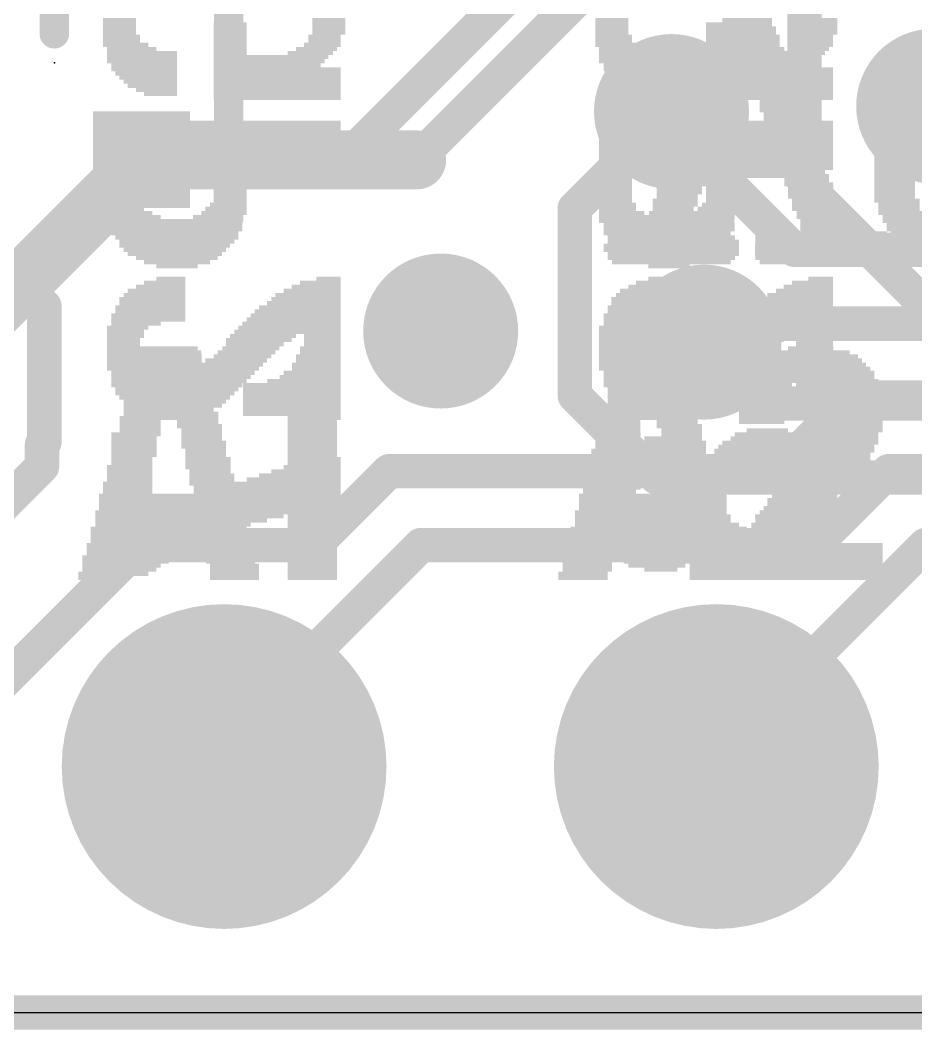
# Model space of a CAD drawing. Extents: x -0.1 to 35.6, y -0.1 to 17.9.
# Drawn here: x 12.92 to 17.54, y -0.09 to 5.12 of the extents above; entities that cross this region are included whole.
import ezdxf

# ---------------------------------------------------------------- set-up
doc = ezdxf.new("R2010")
doc.units = 0
for name, color, linetype in [('1', 12, 'CONTINUOUS'), ('16', 5, 'CONTINUOUS'), ('17', 110, 'CONTINUOUS'), ('18', 110, 'CONTINUOUS'), ('20', 53, 'CONTINUOUS'), ('200', 40, 'CONTINUOUS'), ('201', 6, 'CONTINUOUS'), ('21', 40, 'CONTINUOUS'), ('23', 40, 'CONTINUOUS')]:
    doc.layers.add(name, color=color, linetype=linetype)

# ---------------------------------------------------------------- blocks, each defined once
blk = doc.blocks.new('ROUNDP')
at = {"const_width": 0.5}
blk.add_lwpolyline([(0, -0.25, 1), (0, 0.25, 1), (0, -0.25)], format="xyb", dxfattribs=at)
blk = doc.blocks.new('RECT')
blk.add_solid([(-0.5, -0.5), (0.5, -0.5), (-0.5, 0.5), (0.5, 0.5)])
blk = doc.blocks.new('ROUNDV')
at = {"const_width": 0.5}
blk.add_lwpolyline([(0, -0.25, 1), (0, 0.25, 1), (0, -0.25)], format="xyb", dxfattribs=at)

msp = doc.modelspace()

# ---------------------------------------------------------------- linework, layer by layer
at = {"layer": '1', "const_width": 0.1778}
for points in [[(16.7983, 6.6075), (14.593, 4.4022)], [(16.2789, 4.6507), (16.2789, 4.5713)], [(16.9132, 3.937), (16.2789, 4.5713)], [(13.5437, 4.4022), (14.593, 4.4022)], [(12.6437, 4.0441), (13.0423, 3.6455)], [(18.9249, 3.937), (16.9132, 3.937)], [(13.0423, 3.6455), (13.0423, 2.9439)], [(16.5418, 3.556), (16.4465, 3.4607)], [(19.0827, 3.556), (16.5418, 3.556)], [(17.2085, 3.175), (16.8275, 2.794)], [(17.2085, 3.175), (19.2405, 3.175)], [(13.0423, 2.9439), (13.0302, 2.9318)], [(13.0302, 2.9318), (13.0302, 2.8194)], [(13.0302, 2.8194), (12.7508, 2.54)], [(14.8209, 2.794), (14.4399, 2.413)], [(16.8275, 2.794), (14.8209, 2.794)], [(17.399, 2.794), (17.018, 2.413)], [(17.399, 2.794), (19.3983, 2.794)], [(13.5382, 2.413), (12.3952, 1.27)], [(14.4399, 2.413), (13.5382, 2.413)], [(14.986, 2.413), (14.097, 1.524)], [(17.018, 2.413), (14.986, 2.413)], [(17.5895, 2.413), (16.637, 1.4605)], [(17.5895, 2.413), (19.5561, 2.413)], [(14.097, 1.524), (14.097, 1.397)], [(16.637, 1.4605), (16.637, 1.397)], [(13.97, 1.27), (14.097, 1.397)], [(16.51, 1.27), (16.637, 1.397)], [(0, 0), (35.56, 0)]]:
    msp.add_lwpolyline(points, dxfattribs=at)
at = {"layer": '1', "const_width": 0.0889}
for points in [[(16.3233, 4.6507, 1), (16.2344, 4.6507)], [(16.3103, 4.6027, 1), (16.2475, 4.5399)], [(16.2344, 4.5713, 1), (16.3233, 4.5713)], [(13.5437, 4.4467, 1), (13.5437, 4.3578)], [(14.593, 4.3578, 1), (14.593, 4.4467)], [(14.5616, 4.4336, 1), (14.6244, 4.3708)], [(16.9132, 3.9815, 1), (16.9132, 3.8926)], [(16.8818, 3.9056, 1), (16.9446, 3.9684)], [(13.0868, 3.6455, 1), (12.9979, 3.6455)], [(13.0109, 3.6141, 1), (13.0737, 3.6769)], [(16.5418, 3.6004, 1), (16.5418, 3.5116)], [(16.5732, 3.5246, 1), (16.5103, 3.5874)], [(16.4151, 3.4922, 1), (16.4779, 3.4293)], [(17.2085, 3.2195, 1), (17.2085, 3.1306)], [(17.2399, 3.1436, 1), (17.1771, 3.2064)], [(13.0737, 2.9124, 1), (13.0109, 2.9753)], [(13.0747, 2.9318, 1), (12.9858, 2.9318)], [(12.9988, 2.9632, 1), (13.0616, 2.9003)], [(12.9979, 2.9439, 1), (13.0868, 2.9439)], [(13.0616, 2.788, 1), (12.9988, 2.8508)], [(14.8209, 2.8384, 1), (14.8209, 2.7496)], [(14.8523, 2.7626, 1), (14.7895, 2.8254)], [(16.7961, 2.8254, 1), (16.8589, 2.7626)], [(16.8275, 2.7496, 1), (16.8275, 2.8384)], [(17.399, 2.8384, 1), (17.399, 2.7496)], [(17.4304, 2.7626, 1), (17.3676, 2.8254)], [(12.9858, 2.8194, 1), (13.0747, 2.8194)], [(13.5382, 2.4575, 1), (13.5382, 2.3686)], [(13.5696, 2.3816, 1), (13.5068, 2.4444)], [(14.4399, 2.3686, 1), (14.4399, 2.4575)], [(14.986, 2.4575, 1), (14.986, 2.3686)], [(15.0174, 2.3816, 1), (14.9546, 2.4444)], [(17.018, 2.3686, 1), (17.018, 2.4575)], [(17.5895, 2.4575, 1), (17.5895, 2.3686)], [(17.6209, 2.3816, 1), (17.5581, 2.4444)], [(14.4085, 2.4444, 1), (14.4713, 2.3816)], [(16.9866, 2.4444, 1), (17.0494, 2.3816)], [(14.1415, 1.524, 1), (14.0526, 1.524)], [(14.0656, 1.5554, 1), (14.1284, 1.4926)], [(16.6815, 1.4605, 1), (16.5925, 1.4605)], [(16.6056, 1.4919, 1), (16.6684, 1.4291)], [(14.1284, 1.3656, 1), (14.0656, 1.4284)], [(16.6684, 1.3656, 1), (16.6056, 1.4284)], [(14.0526, 1.397, 1), (14.1415, 1.397)], [(16.5925, 1.397, 1), (16.6815, 1.397)], [(13.9386, 1.3014, 1), (14.0014, 1.2386)], [(16.4786, 1.3014, 1), (16.5414, 1.2386)]]:
    msp.add_lwpolyline(points, format="xyb", dxfattribs=at)
at = {"layer": '16'}
for points, const_width in [([(16.9154, 6.3533), (14.9633, 4.4011)], 0.1778), ([(16.9653, 4.2755), (16.9653, 5.334)], 0.1778), ([(16.2789, 4.6507), (15.7797, 4.1516)], 0.1778), ([(13.5567, 4.4011), (12.3756, 3.22)], 0.3048), ([(14.9633, 4.4011), (13.5567, 4.4011)], 0.3048), ([(16.9653, 4.2755), (17.7165, 3.5243)], 0.1778), ([(15.7797, 4.1516), (15.7797, 3.1846)], 0.1778), ([(16.4465, 3.4607), (16.764, 3.1433)], 0.1778), ([(15.7797, 3.1846), (16.2021, 2.7623)], 0.1778), ([(21.3042, 3.1433), (16.764, 3.1433)], 0.1778), ([(16.2021, 2.7623), (20.5422, 2.7623)], 0.1778), ([(0, 0), (35.56, 0)], 0.1778)]:
    msp.add_lwpolyline(points, dxfattribs=dict(at, const_width=const_width))
for points, const_width in [([(16.3103, 4.6193, 1), (16.2475, 4.6821)], 0.0889), ([(13.5567, 4.4773, 1), (13.5567, 4.3249)], 0.1524), ([(13.6105, 4.3473, 1), (13.5028, 4.455)], 0.1524), ([(14.9633, 4.3249, 1), (14.9633, 4.4773)], 0.1524), ([(14.9319, 4.4326, 1), (14.9947, 4.3697)], 0.0889), ([(16.9967, 4.3069, 1), (16.9338, 4.2441)], 0.0889), ([(16.9208, 4.2755, 1), (17.0097, 4.2755)], 0.0889), ([(15.7483, 4.183, 1), (15.8112, 4.1201)], 0.0889), ([(15.8242, 4.1516, 1), (15.7353, 4.1516)], 0.0889), ([(16.4779, 3.4922, 1), (16.4151, 3.4293)], 0.0889), ([(15.8112, 3.216, 1), (15.7483, 3.1531)], 0.0889), ([(16.764, 3.1877, 1), (16.764, 3.0988)], 0.0889), ([(15.7353, 3.1846, 1), (15.8242, 3.1846)], 0.0889), ([(16.7326, 3.1118, 1), (16.7954, 3.1747)], 0.0889), ([(16.2021, 2.8067, 1), (16.2021, 2.7178)], 0.0889), ([(16.1706, 2.7308, 1), (16.2335, 2.7937)], 0.0889)]:
    msp.add_lwpolyline(points, format="xyb", dxfattribs=dict(at, const_width=const_width))
at = {"layer": '20'}
msp.add_line((1.27, 0), (34.29, 0), dxfattribs=at)
at = {"layer": '21', "const_width": 0.1524}
for points in [[(13.9937, 4.1022), (13.9937, 5.7022)], [(13.0937, 5.6022), (13.0937, 5.0522)]]:
    msp.add_lwpolyline(points, dxfattribs=at)
at = {"layer": '21', "const_width": 0.0762}
for points in [[(13.0556, 5.0522, 1), (13.1318, 5.0522)], [(13.9556, 4.1022, 1), (14.0318, 4.1022)]]:
    msp.add_lwpolyline(points, format="xyb", dxfattribs=at)
at = {"layer": '23'}
msp.add_point((13.0937, 4.9022), dxfattribs=at)

# ---------------------------------------------------------------- block references
at = {"layer": '1', "xscale": 0.5, "yscale": 0.5, "rotation": 90}
msp.add_blockref('RECT', (13.5437, 4.4022), dxfattribs=at)
at = {"layer": '17', "xscale": 1.6764, "yscale": 1.6764, "rotation": 270}
for p in [(13.97, 1.27), (13.97, 1.27), (16.51, 1.27), (16.51, 1.27)]:
    msp.add_blockref('ROUNDP', p, dxfattribs=at)
at = {"layer": '18', "xscale": 0.8001, "yscale": 0.8001}
for p in [(17.632, 4.6787), (17.632, 4.6787), (16.2789, 4.6507), (16.2789, 4.6507), (15.0876, 3.5179), (15.0876, 3.5179), (16.4465, 3.4607), (16.4465, 3.4607)]:
    msp.add_blockref('ROUNDV', p, dxfattribs=at)
at = {"layer": '200'}
for p, xscale, yscale in [((16.6586, 5.1012), 0.2769, 0.0211), ((16.6687, 5.1223), 0.2565, 0.0211), ((16.6687, 5.08), 0.2972, 0.0213), ((16.6687, 5.0588), 0.2972, 0.0211), ((16.6586, 4.9953), 0.3581, 0.0211), ((16.6687, 5.0377), 0.3378, 0.0211), ((16.6687, 5.0165), 0.3378, 0.0213), ((16.67, 4.9742), 0.381, 0.0211), ((16.67, 4.953), 0.381, 0.0213), ((16.6586, 4.9318), 0.4039, 0.0211), ((16.6687, 4.9107), 0.4242, 0.0211), ((16.5519, 4.8895), 0.1905, 0.0213), ((16.7754, 4.8895), 0.2108, 0.0213), ((16.5418, 4.8683), 0.2108, 0.0211), ((16.5418, 4.8472), 0.2108, 0.0211), ((16.7754, 4.8683), 0.2108, 0.0211), ((16.7856, 4.8472), 0.2311, 0.0211), ((16.5202, 4.826), 0.2134, 0.0213), ((16.5202, 4.8048), 0.2134, 0.0211), ((16.7958, 4.826), 0.2108, 0.0213), ((16.7958, 4.8048), 0.2108, 0.0211), ((17.7584, 4.8048), 0.4445, 0.0211), ((16.4998, 4.7625), 0.2134, 0.0213), ((16.4998, 4.7413), 0.2134, 0.0211), ((16.5202, 4.7837), 0.2134, 0.0211), ((16.8072, 4.7837), 0.2337, 0.0211), ((16.8173, 4.7625), 0.2134, 0.0213), ((16.8275, 4.7413), 0.2337, 0.0211), ((17.8232, 4.7413), 0.7417, 0.0211), ((17.8435, 4.7625), 0.7417, 0.0213), ((17.8549, 4.7837), 0.7188, 0.0211), ((16.4782, 4.699), 0.2108, 0.0213), ((16.4998, 4.7202), 0.2134, 0.0211), ((16.8275, 4.7202), 0.2337, 0.0211), ((16.8389, 4.699), 0.2108, 0.0213), ((17.8016, 4.699), 0.7849, 0.0213), ((17.813, 4.7202), 0.762, 0.0211), ((16.4579, 4.6355), 0.2108, 0.0213), ((16.4681, 4.6567), 0.2311, 0.0211), ((16.4782, 4.6778), 0.2108, 0.0211), ((16.8491, 4.6778), 0.2311, 0.0211), ((16.8491, 4.6567), 0.2311, 0.0211), ((16.8592, 4.6355), 0.2108, 0.0213), ((17.5158, 4.6567), 0.254, 0.0211), ((17.5057, 4.6355), 0.2337, 0.0213), ((17.5476, 4.6778), 0.2769, 0.0211), ((16.4465, 4.5932), 0.2337, 0.0211), ((16.4579, 4.6143), 0.2108, 0.0211), ((16.8707, 4.6143), 0.2337, 0.0211), ((16.8707, 4.5932), 0.2337, 0.0211), ((17.4739, 4.5932), 0.2108, 0.0211), ((17.4841, 4.6143), 0.2311, 0.0211), ((16.4249, 4.5297), 0.2311, 0.0211), ((16.4351, 4.572), 0.2108, 0.0213), ((16.4351, 4.5508), 0.2108, 0.0211), ((16.8808, 4.572), 0.2134, 0.0213), ((16.891, 4.5508), 0.2337, 0.0211), ((16.891, 4.5297), 0.2337, 0.0211), ((17.4625, 4.572), 0.2337, 0.0213), ((17.4523, 4.5508), 0.2134, 0.0211), ((17.4523, 4.5297), 0.2134, 0.0211), ((16.4148, 4.5085), 0.2108, 0.0213), ((16.4148, 4.4873), 0.2108, 0.0211), ((16.9126, 4.5085), 0.2311, 0.0213), ((16.9126, 4.4873), 0.2311, 0.0211), ((17.4307, 4.4873), 0.2108, 0.0211), ((17.4422, 4.5085), 0.2337, 0.0213), ((16.6586, 4.4238), 0.7849, 0.0211), ((16.6573, 4.4662), 0.7417, 0.0211), ((16.6687, 4.445), 0.7645, 0.0213), ((17.4307, 4.4662), 0.2108, 0.0211), ((17.4307, 4.445), 0.2108, 0.0213), ((17.4307, 4.4238), 0.2108, 0.0211), ((16.6586, 4.4027), 0.7849, 0.0211), ((16.6687, 4.3815), 0.8052, 0.0213), ((17.4307, 4.4027), 0.2108, 0.0211), ((17.4307, 4.3815), 0.2108, 0.0213), ((16.6687, 4.318), 0.8458, 0.0213), ((16.6586, 4.3603), 0.8255, 0.0211), ((16.6586, 4.3392), 0.8255, 0.0211), ((17.4307, 4.3603), 0.2108, 0.0211), ((17.4307, 4.3392), 0.2108, 0.0211), ((17.4307, 4.318), 0.2108, 0.0213), ((16.3411, 4.2968), 0.2311, 0.0211), ((16.3411, 4.2757), 0.2311, 0.0211), ((16.9761, 4.2968), 0.2311, 0.0211), ((16.9875, 4.2757), 0.254, 0.0211), ((17.4307, 4.2968), 0.2108, 0.0211), ((17.4307, 4.2757), 0.2108, 0.0211), ((16.3195, 4.2545), 0.2337, 0.0213), ((16.3195, 4.2333), 0.2337, 0.0211), ((16.3081, 4.2122), 0.2108, 0.0211), ((16.9977, 4.2545), 0.2337, 0.0213), ((16.9977, 4.2333), 0.2337, 0.0211), ((17.0078, 4.2122), 0.254, 0.0211), ((17.4307, 4.2545), 0.2108, 0.0213), ((17.4307, 4.2333), 0.2108, 0.0211), ((17.4307, 4.2122), 0.2108, 0.0211), ((16.2979, 4.191), 0.2311, 0.0213), ((16.2979, 4.1698), 0.2311, 0.0211), ((17.018, 4.191), 0.2337, 0.0213), ((17.018, 4.1698), 0.2337, 0.0211), ((17.4422, 4.191), 0.2337, 0.0213), ((17.4523, 4.1698), 0.2134, 0.0211), ((16.2776, 4.1275), 0.2311, 0.0213), ((16.2776, 4.1063), 0.2311, 0.0211), ((16.2877, 4.1487), 0.2108, 0.0211), ((17.0282, 4.1487), 0.254, 0.0211), ((17.0396, 4.1275), 0.2311, 0.0213), ((17.0396, 4.1063), 0.2311, 0.0211), ((17.4523, 4.1487), 0.2134, 0.0211), ((17.4625, 4.1275), 0.2337, 0.0213), ((17.4841, 4.1063), 0.2311, 0.0211), ((16.256, 4.0852), 0.2337, 0.0211), ((16.256, 4.064), 0.2337, 0.0213), ((17.0612, 4.0852), 0.2337, 0.0211), ((17.0612, 4.064), 0.2337, 0.0213), ((17.4841, 4.0852), 0.2311, 0.0211), ((17.5057, 4.064), 0.2337, 0.0213), ((16.2877, 4.0217), 0.5918, 0.0211), ((16.2458, 4.0428), 0.254, 0.0211), ((17.0713, 4.0217), 0.635, 0.0211), ((17.0713, 4.0428), 0.254, 0.0211), ((17.5158, 4.0428), 0.254, 0.0211), ((17.5476, 4.0217), 0.2769, 0.0211), ((16.2776, 3.9582), 0.6985, 0.0211), ((16.2776, 4.0005), 0.6579, 0.0213), ((16.2877, 3.9793), 0.6782, 0.0211), ((17.0599, 4.0005), 0.6985, 0.0213), ((17.0713, 3.9582), 0.7214, 0.0211), ((17.5578, 3.9793), 1.6942, 0.0211), ((17.9083, 4.0005), 0.9525, 0.0213), ((17.9286, 3.9582), 0.9525, 0.0211), ((16.2776, 3.937), 0.6985, 0.0213), ((16.2877, 3.9158), 0.6782, 0.0211), ((17.0713, 3.937), 0.7214, 0.0213), ((17.0713, 3.9158), 0.7214, 0.0211), ((17.9388, 3.937), 0.9322, 0.0213), ((17.9502, 3.9158), 0.9093, 0.0211), ((16.2776, 3.8947), 0.6579, 0.0211), ((16.0871, 3.8735), 0.2311, 0.0213), ((16.4782, 3.8735), 0.2108, 0.0213), ((17.0599, 3.8947), 0.6985, 0.0211), ((16.8923, 3.8735), 0.3175, 0.0213), ((17.2618, 3.8735), 0.254, 0.0213), ((17.7686, 3.8947), 0.4648, 0.0211), ((13.6843, 3.429), 0.2972, 0.0213), ((14.4564, 3.429), 0.1905, 0.0213), ((16.1608, 3.429), 0.2972, 0.0213), ((16.9977, 3.429), 0.2337, 0.0213), ((13.6843, 3.3867), 0.3378, 0.0211), ((13.6944, 3.4078), 0.3175, 0.0211), ((14.4463, 3.3867), 0.2108, 0.0211), ((14.4564, 3.4078), 0.1905, 0.0211), ((16.1608, 3.3867), 0.3378, 0.0211), ((16.1709, 3.4078), 0.3175, 0.0211), ((17.0078, 3.3867), 0.4674, 0.0211), ((17.0078, 3.4078), 0.381, 0.0211), ((13.6957, 3.3443), 0.3607, 0.0211), ((13.6843, 3.3655), 0.3378, 0.0213), ((14.4361, 3.3443), 0.2311, 0.0211), ((14.4463, 3.3655), 0.2108, 0.0213), ((16.1722, 3.3443), 0.3607, 0.0211), ((16.1608, 3.3655), 0.3378, 0.0213), ((16.9964, 3.3443), 0.5715, 0.0211), ((16.9977, 3.3655), 0.5283, 0.0213), ((13.6855, 3.302), 0.381, 0.0213), ((13.6855, 3.2808), 0.381, 0.0211), ((13.6957, 3.3232), 0.3607, 0.0211), ((14.4043, 3.2808), 0.2946, 0.0211), ((14.4145, 3.302), 0.2743, 0.0213), ((14.4361, 3.3232), 0.2311, 0.0211), ((16.162, 3.302), 0.381, 0.0213), ((16.162, 3.2808), 0.381, 0.0211), ((16.1722, 3.3232), 0.3607, 0.0211), ((16.9977, 3.2808), 0.6553, 0.0211), ((16.9977, 3.3232), 0.6147, 0.0211), ((17.0078, 3.302), 0.635, 0.0213), ((13.6957, 3.2597), 0.4013, 0.0211), ((13.6957, 3.2385), 0.4013, 0.0213), ((14.3091, 3.2385), 0.4851, 0.0213), ((14.3726, 3.2597), 0.3581, 0.0211), ((16.1722, 3.2597), 0.4013, 0.0211), ((16.1722, 3.2385), 0.4013, 0.0213), ((16.7742, 3.2385), 0.254, 0.0213), ((16.8072, 3.2597), 0.2743, 0.0211), ((17.1983, 3.2597), 0.2946, 0.0211), ((17.2085, 3.2385), 0.2743, 0.0213), ((13.5788, 3.1962), 0.2134, 0.0211), ((13.5788, 3.175), 0.2134, 0.0213), ((13.6843, 3.2173), 0.4242, 0.0211), ((13.8011, 3.1962), 0.1905, 0.0211), ((13.8113, 3.175), 0.2108, 0.0213), ((14.3091, 3.2173), 0.4851, 0.0211), ((14.3091, 3.1962), 0.4851, 0.0211), ((14.3091, 3.175), 0.4851, 0.0213), ((16.0553, 3.1962), 0.2134, 0.0211), ((16.0553, 3.175), 0.2134, 0.0213), ((16.1608, 3.2173), 0.4242, 0.0211), ((16.2776, 3.1962), 0.1905, 0.0211), ((16.2877, 3.175), 0.2108, 0.0213), ((16.7538, 3.175), 0.254, 0.0213), ((16.764, 3.1962), 0.2337, 0.0211), ((16.7742, 3.2173), 0.254, 0.0211), ((17.2187, 3.2173), 0.254, 0.0211), ((17.2415, 3.1962), 0.254, 0.0211), ((17.2415, 3.175), 0.254, 0.0213), ((13.5572, 3.1327), 0.2108, 0.0211), ((13.5674, 3.1538), 0.1905, 0.0211), ((13.8113, 3.1538), 0.2108, 0.0211), ((13.8113, 3.1327), 0.2108, 0.0211), ((14.3091, 3.1538), 0.4851, 0.0211), ((14.3091, 3.1327), 0.4851, 0.0211), ((16.0338, 3.1327), 0.2108, 0.0211), ((16.0439, 3.1538), 0.1905, 0.0211), ((16.2877, 3.1538), 0.2108, 0.0211), ((16.2877, 3.1327), 0.2108, 0.0211), ((16.7437, 3.1538), 0.2337, 0.0211), ((16.7437, 3.1327), 0.2337, 0.0211), ((17.2415, 3.1538), 0.254, 0.0211), ((17.2415, 3.1327), 0.254, 0.0211), ((13.5471, 3.0692), 0.2311, 0.0211), ((13.5572, 3.1115), 0.2108, 0.0213), ((13.5572, 3.0903), 0.2108, 0.0211), ((13.8113, 3.1115), 0.2108, 0.0213), ((13.8328, 3.0903), 0.2134, 0.0211), ((13.8328, 3.0692), 0.2134, 0.0211), ((14.3091, 3.1115), 0.4851, 0.0213), ((14.3091, 3.0903), 0.4851, 0.0211), ((14.4247, 3.0692), 0.254, 0.0211), ((16.0236, 3.0692), 0.2311, 0.0211), ((16.0338, 3.1115), 0.2108, 0.0213), ((16.0338, 3.0903), 0.2108, 0.0211), ((16.2877, 3.1115), 0.2108, 0.0213), ((16.3081, 3.0903), 0.2108, 0.0211), ((16.3081, 3.0692), 0.2108, 0.0211), ((16.7437, 3.1115), 0.2337, 0.0213), ((16.7437, 3.0903), 0.2337, 0.0211), ((16.7437, 3.0692), 0.2337, 0.0211), ((17.2415, 3.1115), 0.254, 0.0213), ((17.2415, 3.0903), 0.254, 0.0211), ((17.2415, 3.0692), 0.254, 0.0211), ((13.5369, 3.048), 0.2108, 0.0213), ((13.5369, 3.0268), 0.2108, 0.0211), ((13.8328, 3.048), 0.2134, 0.0213), ((13.843, 3.0268), 0.2337, 0.0211), ((14.4247, 3.048), 0.254, 0.0213), ((14.4247, 3.0268), 0.254, 0.0211), ((16.0134, 3.048), 0.2108, 0.0213), ((16.0134, 3.0268), 0.2108, 0.0211), ((16.3081, 3.048), 0.2108, 0.0213), ((16.3195, 3.0268), 0.2337, 0.0211), ((16.7437, 3.048), 0.2337, 0.0213), ((17.2415, 3.048), 0.254, 0.0213), ((17.2415, 3.0268), 0.254, 0.0211), ((13.5255, 2.9845), 0.2337, 0.0213), ((13.5153, 2.9633), 0.2134, 0.0211), ((13.5369, 3.0057), 0.2108, 0.0211), ((13.8544, 3.0057), 0.2108, 0.0211), ((13.8544, 2.9845), 0.2108, 0.0213), ((13.8544, 2.9633), 0.2108, 0.0211), ((14.4247, 3.0057), 0.254, 0.0211), ((14.4247, 2.9845), 0.254, 0.0213), ((14.4247, 2.9633), 0.254, 0.0211), ((16.002, 2.9845), 0.2337, 0.0213), ((15.9918, 2.9633), 0.2134, 0.0211), ((16.0134, 3.0057), 0.2108, 0.0211), ((16.3309, 3.0057), 0.2108, 0.0211), ((16.3309, 2.9845), 0.2108, 0.0213), ((16.3309, 2.9633), 0.2108, 0.0211), ((17.2301, 3.0057), 0.2769, 0.0211), ((17.2187, 2.9845), 0.254, 0.0213), ((17.2187, 2.9633), 0.254, 0.0211), ((13.5153, 2.9422), 0.2134, 0.0211), ((13.5153, 2.921), 0.2134, 0.0213), ((13.8646, 2.9422), 0.2311, 0.0211), ((13.8646, 2.921), 0.2311, 0.0213), ((14.4247, 2.9422), 0.254, 0.0211), ((14.4247, 2.921), 0.254, 0.0213), ((15.9918, 2.9422), 0.2134, 0.0211), ((15.9918, 2.921), 0.2134, 0.0213), ((16.3411, 2.9422), 0.2311, 0.0211), ((16.3411, 2.921), 0.2311, 0.0213), ((17.1882, 2.921), 0.2743, 0.0213), ((17.2085, 2.9422), 0.2743, 0.0211), ((13.5052, 2.8998), 0.2337, 0.0211), ((13.5052, 2.8787), 0.2337, 0.0211), ((13.4938, 2.8575), 0.2108, 0.0213), ((13.8748, 2.8998), 0.2108, 0.0211), ((13.8748, 2.8787), 0.2108, 0.0211), ((13.8862, 2.8575), 0.2337, 0.0213), ((14.4247, 2.8998), 0.254, 0.0211), ((14.4247, 2.8787), 0.254, 0.0211), ((14.4247, 2.8575), 0.254, 0.0213), ((15.9817, 2.8998), 0.2337, 0.0211), ((15.9817, 2.8787), 0.2337, 0.0211), ((15.9703, 2.8575), 0.2108, 0.0213), ((16.3513, 2.8998), 0.2108, 0.0211), ((16.3513, 2.8787), 0.2108, 0.0211), ((16.3627, 2.8575), 0.2337, 0.0213), ((17.1564, 2.8575), 0.2972, 0.0213), ((17.1666, 2.8787), 0.2769, 0.0211), ((17.1882, 2.8998), 0.2743, 0.0211), ((13.4823, 2.8152), 0.2337, 0.0211), ((13.4938, 2.8363), 0.2108, 0.0211), ((13.8862, 2.8363), 0.2337, 0.0211), ((13.8862, 2.8152), 0.2337, 0.0211), ((14.4247, 2.8363), 0.254, 0.0211), ((14.4247, 2.8152), 0.254, 0.0211), ((15.9601, 2.8152), 0.2311, 0.0211), ((15.9703, 2.8363), 0.2108, 0.0211), ((16.3627, 2.8363), 0.2337, 0.0211), ((16.3627, 2.8152), 0.2337, 0.0211), ((17.1031, 2.8152), 0.3175, 0.0211), ((17.1348, 2.8363), 0.2946, 0.0211), ((13.4823, 2.794), 0.2337, 0.0213), ((13.4823, 2.7728), 0.2337, 0.0211), ((13.4722, 2.7517), 0.2134, 0.0211), ((13.8963, 2.794), 0.2134, 0.0213), ((13.9065, 2.7728), 0.2337, 0.0211), ((13.9065, 2.7517), 0.2337, 0.0211), ((14.4247, 2.794), 0.254, 0.0213), ((14.4247, 2.7728), 0.254, 0.0211), ((14.4247, 2.7517), 0.254, 0.0211), ((15.9601, 2.794), 0.2311, 0.0213), ((15.9601, 2.7728), 0.2311, 0.0211), ((15.9499, 2.7517), 0.2108, 0.0211), ((16.3728, 2.794), 0.2134, 0.0213), ((16.383, 2.7728), 0.2337, 0.0211), ((16.383, 2.7517), 0.2337, 0.0211), ((17.0396, 2.7517), 0.3175, 0.0211), ((17.0599, 2.7728), 0.3175, 0.0211), ((17.0828, 2.794), 0.3175, 0.0213), ((13.462, 2.7305), 0.2337, 0.0213), ((13.462, 2.7093), 0.2337, 0.0211), ((13.9065, 2.7305), 0.2337, 0.0213), ((13.9281, 2.7093), 0.2311, 0.0211), ((14.4247, 2.7305), 0.254, 0.0213), ((14.4247, 2.7093), 0.254, 0.0211), ((15.9385, 2.7305), 0.2337, 0.0213), ((15.9385, 2.7093), 0.2337, 0.0211), ((16.383, 2.7305), 0.2337, 0.0213), ((16.4033, 2.7093), 0.2337, 0.0211), ((16.9964, 2.7093), 0.3175, 0.0211), ((17.0193, 2.7305), 0.3175, 0.0213), ((13.6843, 2.667), 0.7188, 0.0213), ((13.462, 2.6882), 0.2337, 0.0211), ((13.9281, 2.6882), 0.2311, 0.0211), ((14.4247, 2.6882), 0.254, 0.0211), ((14.4247, 2.667), 0.254, 0.0213), ((16.1608, 2.667), 0.7188, 0.0213), ((15.9385, 2.6882), 0.2337, 0.0211), ((16.4033, 2.6882), 0.2337, 0.0211), ((16.9558, 2.667), 0.3175, 0.0213), ((16.9761, 2.6882), 0.3175, 0.0211), ((13.6957, 2.6247), 0.7417, 0.0211), ((13.6957, 2.6035), 0.7417, 0.0213), ((13.6843, 2.6458), 0.7188, 0.0211), ((14.4247, 2.6458), 0.254, 0.0211), ((14.4247, 2.6247), 0.254, 0.0211), ((14.4247, 2.6035), 0.254, 0.0213), ((16.1709, 2.6247), 0.7391, 0.0211), ((16.1709, 2.6035), 0.7391, 0.0213), ((16.1608, 2.6458), 0.7188, 0.0211), ((16.9024, 2.6035), 0.2972, 0.0213), ((16.9329, 2.6458), 0.3175, 0.0211), ((16.9228, 2.6247), 0.2972, 0.0211), ((13.6855, 2.5823), 0.762, 0.0211), ((13.6855, 2.5612), 0.762, 0.0211), ((14.4247, 2.5823), 0.254, 0.0211), ((14.4247, 2.5612), 0.254, 0.0211), ((16.1608, 2.5823), 0.7595, 0.0211), ((16.1608, 2.5612), 0.7595, 0.0211), ((16.8592, 2.5612), 0.2972, 0.0211), ((16.8808, 2.5823), 0.2946, 0.0211), ((13.6843, 2.4977), 0.8052, 0.0211), ((13.6957, 2.54), 0.7823, 0.0213), ((13.6957, 2.5188), 0.7823, 0.0211), ((14.4247, 2.54), 0.254, 0.0213), ((14.4247, 2.5188), 0.254, 0.0211), ((14.4247, 2.4977), 0.254, 0.0211), ((16.1608, 2.4977), 0.8052, 0.0211), ((16.1722, 2.54), 0.7823, 0.0213), ((16.1722, 2.5188), 0.7823, 0.0211), ((16.8275, 2.5188), 0.2743, 0.0211), ((16.8275, 2.4977), 0.2743, 0.0211), ((16.8491, 2.54), 0.2769, 0.0213), ((13.4087, 2.4765), 0.254, 0.0213), ((13.3985, 2.4553), 0.2337, 0.0211), ((13.97, 2.4765), 0.2337, 0.0213), ((13.9802, 2.4553), 0.254, 0.0211), ((14.4247, 2.4765), 0.254, 0.0213), ((14.4247, 2.4553), 0.254, 0.0211), ((15.8852, 2.4765), 0.254, 0.0213), ((15.875, 2.4553), 0.2337, 0.0211), ((16.4465, 2.4765), 0.2337, 0.0213), ((16.4567, 2.4553), 0.254, 0.0211), ((16.797, 2.4553), 0.254, 0.0211), ((16.8072, 2.4765), 0.2743, 0.0213), ((13.3883, 2.413), 0.254, 0.0213), ((13.3883, 2.3918), 0.254, 0.0211), ((13.3985, 2.4342), 0.2337, 0.0211), ((13.9802, 2.4342), 0.254, 0.0211), ((13.9916, 2.413), 0.2311, 0.0213), ((13.9916, 2.3918), 0.2311, 0.0211), ((14.4247, 2.4342), 0.254, 0.0211), ((14.4247, 2.413), 0.254, 0.0213), ((14.4247, 2.3918), 0.254, 0.0211), ((15.8648, 2.413), 0.254, 0.0213), ((15.8648, 2.3918), 0.254, 0.0211), ((15.875, 2.4342), 0.2337, 0.0211), ((16.4567, 2.4342), 0.254, 0.0211), ((16.4681, 2.413), 0.2311, 0.0213), ((16.4681, 2.3918), 0.2311, 0.0211), ((16.7856, 2.4342), 0.2769, 0.0211), ((17.0078, 2.413), 0.7214, 0.0213), ((17.0078, 2.3918), 0.7214, 0.0211), ((13.3668, 2.3495), 0.2565, 0.0213), ((13.3782, 2.3707), 0.2337, 0.0211), ((14.003, 2.3707), 0.254, 0.0211), ((14.003, 2.3495), 0.254, 0.0213), ((14.4247, 2.3707), 0.254, 0.0211), ((14.4247, 2.3495), 0.254, 0.0213), ((15.8445, 2.3495), 0.254, 0.0213), ((15.8547, 2.3707), 0.2337, 0.0211), ((16.4795, 2.3707), 0.254, 0.0211), ((16.4795, 2.3495), 0.254, 0.0213), ((16.9977, 2.3495), 0.7417, 0.0213), ((17.0078, 2.3707), 0.7214, 0.0211), ((13.3668, 2.3283), 0.2565, 0.0211), ((13.3668, 2.3072), 0.2565, 0.0211), ((13.3668, 2.286), 0.2565, 0.0213), ((14.003, 2.3283), 0.254, 0.0211), ((14.0233, 2.3072), 0.254, 0.0211), ((14.0233, 2.286), 0.254, 0.0213), ((14.4247, 2.3283), 0.254, 0.0211), ((14.4247, 2.3072), 0.254, 0.0211), ((14.4247, 2.286), 0.254, 0.0213), ((15.8445, 2.3283), 0.254, 0.0211), ((15.8445, 2.3072), 0.254, 0.0211), ((15.8445, 2.286), 0.254, 0.0213), ((16.4795, 2.3283), 0.254, 0.0211), ((16.8707, 2.3072), 0.9957, 0.0211), ((16.8707, 2.286), 0.9957, 0.0213), ((16.9977, 2.3283), 0.7417, 0.0211), ((13.3452, 2.2648), 0.254, 0.0211), ((13.3452, 2.2437), 0.254, 0.0211), ((14.0233, 2.2648), 0.254, 0.0211), ((14.0233, 2.2437), 0.254, 0.0211), ((14.4247, 2.2648), 0.254, 0.0211), ((14.4247, 2.2437), 0.254, 0.0211), ((15.8217, 2.2648), 0.254, 0.0211), ((15.8217, 2.2437), 0.254, 0.0211), ((16.8707, 2.2648), 0.9957, 0.0211), ((16.8707, 2.2437), 0.9957, 0.0211)]:
    msp.add_blockref('RECT', p, dxfattribs=dict(at, xscale=xscale, yscale=yscale))
at = {"layer": '201', "rotation": 180}
for p, xscale, yscale in [((13.4303, 5.1223), 0.1702, 0.0211), ((13.4303, 5.1012), 0.1702, 0.0211), ((14.0018, 5.1012), 0.1702, 0.0211), ((14.5098, 5.1223), 0.1702, 0.0211), ((14.5098, 5.1012), 0.1702, 0.0211), ((15.9703, 5.1223), 0.1702, 0.0211), ((15.9703, 5.1012), 0.1702, 0.0211), ((16.5418, 5.1012), 0.1702, 0.0211), ((17.0497, 5.1223), 0.1702, 0.0211), ((17.0497, 5.1012), 0.1702, 0.0211), ((13.4303, 5.08), 0.1702, 0.0213), ((13.4303, 5.0588), 0.1702, 0.0211), ((14.0018, 5.08), 0.1702, 0.0213), ((14.0018, 5.0588), 0.1702, 0.0211), ((14.5098, 5.08), 0.1702, 0.0213), ((14.5098, 5.0588), 0.1702, 0.0211), ((15.9703, 5.08), 0.1702, 0.0213), ((15.9703, 5.0588), 0.1702, 0.0211), ((16.5418, 5.08), 0.1702, 0.0213), ((16.5418, 5.0588), 0.1702, 0.0211), ((17.0497, 5.08), 0.1702, 0.0213), ((17.0497, 5.0588), 0.1702, 0.0211), ((13.4404, 5.0377), 0.1905, 0.0211), ((13.4404, 5.0165), 0.1905, 0.0213), ((13.462, 4.9953), 0.2337, 0.0211), ((14.0018, 5.0377), 0.1702, 0.0211), ((14.0018, 5.0165), 0.1702, 0.0213), ((14.0018, 4.9953), 0.1702, 0.0211), ((14.4767, 4.9953), 0.1905, 0.0211), ((14.4882, 5.0377), 0.1676, 0.0211), ((14.4882, 5.0165), 0.1676, 0.0213), ((15.9804, 5.0377), 0.1905, 0.0211), ((15.9804, 5.0165), 0.1905, 0.0213), ((16.002, 4.9953), 0.2337, 0.0211), ((16.5418, 5.0377), 0.1702, 0.0211), ((16.5418, 5.0165), 0.1702, 0.0213), ((16.5418, 4.9953), 0.1702, 0.0211), ((17.0167, 4.9953), 0.1905, 0.0211), ((17.0282, 5.0377), 0.1676, 0.0211), ((17.0282, 5.0165), 0.1676, 0.0213), ((13.5458, 4.953), 0.3607, 0.0213), ((13.4925, 4.9742), 0.254, 0.0211), ((14.0018, 4.9742), 0.1702, 0.0211), ((14.0018, 4.953), 0.1702, 0.0213), ((14.4145, 4.953), 0.2337, 0.0213), ((14.4463, 4.9742), 0.2108, 0.0211), ((16.0858, 4.953), 0.3607, 0.0213), ((16.0325, 4.9742), 0.254, 0.0211), ((16.5418, 4.9742), 0.1702, 0.0211), ((16.5418, 4.953), 0.1702, 0.0213), ((16.9545, 4.953), 0.2337, 0.0213), ((16.9863, 4.9742), 0.2108, 0.0211), ((13.5458, 4.9318), 0.3607, 0.0211), ((13.5458, 4.9107), 0.3607, 0.0211), ((13.5572, 4.8895), 0.3378, 0.0213), ((14.2126, 4.9318), 0.5918, 0.0211), ((14.2024, 4.9107), 0.5715, 0.0211), ((14.1923, 4.8895), 0.5512, 0.0213), ((16.0858, 4.9318), 0.3607, 0.0211), ((16.0858, 4.9107), 0.3607, 0.0211), ((16.0973, 4.8895), 0.3378, 0.0213), ((16.7424, 4.9107), 0.5715, 0.0211), ((16.7526, 4.9318), 0.5918, 0.0211), ((16.7323, 4.8895), 0.5512, 0.0213), ((13.5572, 4.8683), 0.3378, 0.0211), ((13.5674, 4.8472), 0.3175, 0.0211), ((14.2443, 4.8683), 0.6553, 0.0211), ((14.2443, 4.8472), 0.6553, 0.0211), ((16.0973, 4.8683), 0.3378, 0.0211), ((16.1074, 4.8472), 0.3175, 0.0211), ((16.7843, 4.8683), 0.6553, 0.0211), ((16.7843, 4.8472), 0.6553, 0.0211), ((13.5776, 4.826), 0.2972, 0.0213), ((13.589, 4.8048), 0.2743, 0.0211), ((14.2443, 4.826), 0.6553, 0.0213), ((14.2443, 4.8048), 0.6553, 0.0211), ((16.1176, 4.826), 0.2972, 0.0213), ((16.129, 4.8048), 0.2743, 0.0211), ((16.7843, 4.826), 0.6553, 0.0213), ((16.7843, 4.8048), 0.6553, 0.0211), ((13.5992, 4.7837), 0.254, 0.0211), ((13.6208, 4.7625), 0.2108, 0.0213), ((13.6411, 4.7413), 0.1702, 0.0211), ((14.2443, 4.7837), 0.6553, 0.0211), ((14.2443, 4.7625), 0.6553, 0.0213), ((14.2443, 4.7413), 0.6553, 0.0211), ((16.1392, 4.7837), 0.254, 0.0211), ((16.1608, 4.7625), 0.2108, 0.0213), ((16.1811, 4.7413), 0.1702, 0.0211), ((16.7843, 4.7837), 0.6553, 0.0211), ((16.7843, 4.7625), 0.6553, 0.0213), ((16.7843, 4.7413), 0.6553, 0.0211), ((14.2443, 4.7202), 0.6553, 0.0211), ((16.7843, 4.7202), 0.6553, 0.0211), ((13.9687, 4.5932), 1.2065, 0.0211), ((16.5087, 4.5932), 1.2065, 0.0211), ((13.9687, 4.572), 1.2065, 0.0213), ((13.9687, 4.5508), 1.2065, 0.0211), ((13.9687, 4.5297), 1.2065, 0.0211), ((16.5087, 4.572), 1.2065, 0.0213), ((16.5087, 4.5508), 1.2065, 0.0211), ((16.5087, 4.5297), 1.2065, 0.0211), ((13.9687, 4.5085), 1.2065, 0.0213), ((13.9687, 4.4873), 1.2065, 0.0211), ((16.5087, 4.5085), 1.2065, 0.0213), ((16.5087, 4.4873), 1.2065, 0.0211), ((13.9687, 4.4662), 1.2065, 0.0211), ((13.9687, 4.445), 1.2065, 0.0213), ((13.9687, 4.4238), 1.2065, 0.0211), ((16.5087, 4.4662), 1.2065, 0.0211), ((16.5087, 4.445), 1.2065, 0.0213), ((16.5087, 4.4238), 1.2065, 0.0211), ((13.9687, 4.4027), 1.2065, 0.0211), ((13.9687, 4.3815), 1.2065, 0.0213), ((16.5087, 4.4027), 1.2065, 0.0211), ((16.5087, 4.3815), 1.2065, 0.0213), ((13.9687, 4.3603), 1.2065, 0.0211), ((13.4506, 4.3392), 0.1702, 0.0211), ((13.4506, 4.318), 0.1702, 0.0213), ((14.0018, 4.3392), 0.1702, 0.0211), ((14.0018, 4.318), 0.1702, 0.0213), ((16.5087, 4.3603), 1.2065, 0.0211), ((15.9906, 4.3392), 0.1702, 0.0211), ((15.9906, 4.318), 0.1702, 0.0213), ((16.5418, 4.3392), 0.1702, 0.0211), ((16.5418, 4.318), 0.1702, 0.0213), ((13.4506, 4.2968), 0.1702, 0.0211), ((13.4506, 4.2757), 0.1702, 0.0211), ((14.0018, 4.2968), 0.1702, 0.0211), ((14.0018, 4.2757), 0.1702, 0.0211), ((15.9906, 4.2968), 0.1702, 0.0211), ((15.9906, 4.2757), 0.1702, 0.0211), ((16.5418, 4.2968), 0.1702, 0.0211), ((16.5418, 4.2757), 0.1702, 0.0211), ((13.4506, 4.2545), 0.1702, 0.0213), ((13.4506, 4.2333), 0.1702, 0.0211), ((13.4506, 4.2122), 0.1702, 0.0211), ((14.0018, 4.2545), 0.1702, 0.0213), ((14.0018, 4.2333), 0.1702, 0.0211), ((14.0018, 4.2122), 0.1702, 0.0211), ((15.9906, 4.2545), 0.1702, 0.0213), ((15.9906, 4.2333), 0.1702, 0.0211), ((15.9906, 4.2122), 0.1702, 0.0211), ((16.5418, 4.2545), 0.1702, 0.0213), ((16.5418, 4.2333), 0.1702, 0.0211), ((16.5418, 4.2122), 0.1702, 0.0211), ((13.4607, 4.1698), 0.1905, 0.0211), ((13.4506, 4.191), 0.1702, 0.0213), ((13.9916, 4.1698), 0.1905, 0.0211), ((14.0018, 4.191), 0.1702, 0.0213), ((16.0007, 4.1698), 0.1905, 0.0211), ((15.9906, 4.191), 0.1702, 0.0213), ((16.5316, 4.1698), 0.1905, 0.0211), ((16.5418, 4.191), 0.1702, 0.0213), ((13.4607, 4.1487), 0.1905, 0.0211), ((13.5039, 4.1063), 0.2769, 0.0211), ((13.4823, 4.1275), 0.2337, 0.0213), ((13.937, 4.1063), 0.254, 0.0211), ((13.97, 4.1275), 0.2337, 0.0213), ((13.9802, 4.1487), 0.2134, 0.0211), ((16.0007, 4.1487), 0.1905, 0.0211), ((16.0223, 4.1275), 0.2337, 0.0213), ((16.0439, 4.1063), 0.2769, 0.0211), ((16.477, 4.1063), 0.254, 0.0211), ((16.51, 4.1275), 0.2337, 0.0213), ((16.5202, 4.1487), 0.2134, 0.0211), ((13.7147, 4.0852), 0.6985, 0.0211), ((13.7262, 4.064), 0.6756, 0.0213), ((16.2547, 4.0852), 0.6985, 0.0211), ((16.2662, 4.064), 0.6756, 0.0213), ((13.716, 4.0217), 0.6553, 0.0211), ((13.7262, 4.0428), 0.6756, 0.0211), ((16.2662, 4.0428), 0.6756, 0.0211), ((16.256, 4.0217), 0.6553, 0.0211), ((13.7262, 4.0005), 0.635, 0.0213), ((13.7262, 3.9793), 0.5944, 0.0211), ((13.7147, 3.9582), 0.5715, 0.0211), ((16.2662, 4.0005), 0.635, 0.0213), ((16.2547, 3.9582), 0.5715, 0.0211), ((16.2662, 3.9793), 0.5944, 0.0211), ((13.716, 3.937), 0.5283, 0.0213), ((13.716, 3.9158), 0.4877, 0.0211), ((16.256, 3.937), 0.5283, 0.0213), ((16.256, 3.9158), 0.4877, 0.0211), ((13.7262, 3.8947), 0.4216, 0.0211), ((13.7262, 3.8735), 0.3404, 0.0213), ((13.7262, 3.8523), 0.2134, 0.0211), ((16.2662, 3.8947), 0.4216, 0.0211), ((16.2662, 3.8735), 0.3404, 0.0213), ((16.2662, 3.8523), 0.2134, 0.0211), ((13.6423, 3.7465), 0.254, 0.0213), ((13.6627, 3.7677), 0.2134, 0.0211), ((13.6944, 3.7888), 0.1499, 0.0211), ((14.445, 3.7465), 0.254, 0.0213), ((14.4666, 3.7677), 0.2108, 0.0211), ((14.5085, 3.7888), 0.127, 0.0211), ((16.1823, 3.7465), 0.254, 0.0213), ((16.2027, 3.7677), 0.2134, 0.0211), ((16.2344, 3.7888), 0.1499, 0.0211), ((16.985, 3.7465), 0.254, 0.0213), ((17.0066, 3.7677), 0.2108, 0.0211), ((17.0485, 3.7888), 0.127, 0.0211), ((13.6106, 3.7042), 0.3175, 0.0211), ((13.6208, 3.7253), 0.2972, 0.0211), ((14.4031, 3.7042), 0.3378, 0.0211), ((14.4247, 3.7253), 0.2946, 0.0211), ((16.1506, 3.7042), 0.3175, 0.0211), ((16.1608, 3.7253), 0.2972, 0.0211), ((16.9431, 3.7042), 0.3378, 0.0211), ((16.9647, 3.7253), 0.2946, 0.0211), ((13.589, 3.6407), 0.3607, 0.0211), ((13.5992, 3.683), 0.3404, 0.0213), ((13.5992, 3.6618), 0.3404, 0.0211), ((14.3612, 3.6407), 0.4216, 0.0211), ((14.3815, 3.6618), 0.381, 0.0211), ((14.3929, 3.683), 0.3581, 0.0213), ((16.129, 3.6407), 0.3607, 0.0211), ((16.1392, 3.683), 0.3404, 0.0213), ((16.1392, 3.6618), 0.3404, 0.0211), ((16.9012, 3.6407), 0.4216, 0.0211), ((16.9215, 3.6618), 0.381, 0.0211), ((16.9329, 3.683), 0.3581, 0.0213), ((13.5788, 3.5983), 0.381, 0.0211), ((13.589, 3.6195), 0.3607, 0.0213), ((14.3396, 3.5983), 0.4648, 0.0211), ((14.3497, 3.6195), 0.4445, 0.0213), ((16.1188, 3.5983), 0.381, 0.0211), ((16.129, 3.6195), 0.3607, 0.0213), ((16.8796, 3.5983), 0.4648, 0.0211), ((16.8897, 3.6195), 0.4445, 0.0213), ((13.4722, 3.5348), 0.2134, 0.0211), ((13.5788, 3.5772), 0.381, 0.0211), ((13.5153, 3.556), 0.254, 0.0213), ((14.3078, 3.5348), 0.5283, 0.0211), ((14.318, 3.556), 0.508, 0.0213), ((14.3294, 3.5772), 0.4851, 0.0211), ((16.0122, 3.5348), 0.2134, 0.0211), ((16.1188, 3.5772), 0.381, 0.0211), ((16.0553, 3.556), 0.254, 0.0213), ((16.8478, 3.5348), 0.5283, 0.0211), ((16.858, 3.556), 0.508, 0.0213), ((16.8694, 3.5772), 0.4851, 0.0211), ((13.4607, 3.5137), 0.1905, 0.0211), ((13.4607, 3.4925), 0.1905, 0.0213), ((14.1707, 3.4925), 0.3404, 0.0213), ((14.2977, 3.5137), 0.5486, 0.0211), ((14.4767, 3.4925), 0.1905, 0.0213), ((16.0007, 3.5137), 0.1905, 0.0211), ((16.0007, 3.4925), 0.1905, 0.0213), ((16.7107, 3.4925), 0.3404, 0.0213), ((16.8377, 3.5137), 0.5486, 0.0211), ((17.0167, 3.4925), 0.1905, 0.0213), ((13.4506, 3.4713), 0.1702, 0.0211), ((13.4506, 3.4502), 0.1702, 0.0211), ((13.4506, 3.429), 0.1702, 0.0213), ((14.1072, 3.429), 0.2946, 0.0213), ((14.1491, 3.4713), 0.3378, 0.0211), ((14.1288, 3.4502), 0.2972, 0.0211), ((14.4767, 3.4713), 0.1905, 0.0211), ((14.4767, 3.4502), 0.1905, 0.0211), ((14.4767, 3.429), 0.1905, 0.0213), ((15.9906, 3.4713), 0.1702, 0.0211), ((15.9906, 3.4502), 0.1702, 0.0211), ((15.9906, 3.429), 0.1702, 0.0213), ((16.6472, 3.429), 0.2946, 0.0213), ((16.6687, 3.4502), 0.2972, 0.0211), ((16.6891, 3.4713), 0.3378, 0.0211), ((17.0167, 3.4713), 0.1905, 0.0211), ((17.0167, 3.4502), 0.1905, 0.0211), ((17.0167, 3.429), 0.1905, 0.0213), ((13.4506, 3.4078), 0.1702, 0.0211), ((13.4506, 3.3867), 0.1702, 0.0211), ((14.0653, 3.3867), 0.2972, 0.0211), ((14.0856, 3.4078), 0.2972, 0.0211), ((14.4767, 3.4078), 0.1905, 0.0211), ((14.4767, 3.3867), 0.1905, 0.0211), ((15.9906, 3.4078), 0.1702, 0.0211), ((15.9906, 3.3867), 0.1702, 0.0211), ((16.6053, 3.3867), 0.2972, 0.0211), ((16.6256, 3.4078), 0.2972, 0.0211), ((17.0167, 3.4078), 0.1905, 0.0211), ((17.0167, 3.3867), 0.1905, 0.0211), ((13.4607, 3.3655), 0.1905, 0.0213), ((13.4722, 3.3443), 0.2134, 0.0211), ((14.0119, 3.3443), 0.3175, 0.0211), ((14.0322, 3.3655), 0.3175, 0.0213), ((14.4767, 3.3655), 0.1905, 0.0213), ((14.4767, 3.3443), 0.1905, 0.0211), ((16.0007, 3.3655), 0.1905, 0.0213), ((16.0122, 3.3443), 0.2134, 0.0211), ((16.5519, 3.3443), 0.3175, 0.0211), ((16.5722, 3.3655), 0.3175, 0.0213), ((17.0167, 3.3655), 0.1905, 0.0213), ((17.0167, 3.3443), 0.1905, 0.0211), ((13.4823, 3.3232), 0.2337, 0.0211), ((13.7579, 3.302), 0.7391, 0.0213), ((13.7477, 3.2808), 0.7188, 0.0211), ((13.97, 3.3232), 0.3607, 0.0211), ((14.4767, 3.3232), 0.1905, 0.0211), ((14.4767, 3.302), 0.1905, 0.0213), ((14.4767, 3.2808), 0.1905, 0.0211), ((16.0223, 3.3232), 0.2337, 0.0211), ((16.2979, 3.302), 0.7391, 0.0213), ((16.2877, 3.2808), 0.7188, 0.0211), ((16.51, 3.3232), 0.3607, 0.0211), ((17.0167, 3.3232), 0.1905, 0.0211), ((17.0167, 3.302), 0.1905, 0.0213), ((17.0167, 3.2808), 0.1905, 0.0211), ((13.7376, 3.2597), 0.6985, 0.0211), ((13.7262, 3.2385), 0.6756, 0.0213), ((14.4767, 3.2597), 0.1905, 0.0211), ((14.4767, 3.2385), 0.1905, 0.0213), ((16.2776, 3.2597), 0.6985, 0.0211), ((16.2662, 3.2385), 0.6756, 0.0213), ((17.0167, 3.2597), 0.1905, 0.0211), ((17.0167, 3.2385), 0.1905, 0.0213), ((13.716, 3.1962), 0.6147, 0.0211), ((13.7262, 3.2173), 0.635, 0.0211), ((13.7147, 3.175), 0.5715, 0.0213), ((14.4767, 3.2173), 0.1905, 0.0211), ((14.4767, 3.1962), 0.1905, 0.0211), ((14.4767, 3.175), 0.1905, 0.0213), ((16.2662, 3.2173), 0.635, 0.0211), ((16.256, 3.1962), 0.6147, 0.0211), ((16.2547, 3.175), 0.5715, 0.0213), ((17.0167, 3.2173), 0.1905, 0.0211), ((17.0167, 3.1962), 0.1905, 0.0211), ((17.0167, 3.175), 0.1905, 0.0213), ((13.716, 3.1538), 0.5283, 0.0211), ((13.716, 3.1327), 0.4877, 0.0211), ((14.4767, 3.1538), 0.1905, 0.0211), ((14.4767, 3.1327), 0.1905, 0.0211), ((16.256, 3.1538), 0.5283, 0.0211), ((16.256, 3.1327), 0.4877, 0.0211), ((17.0167, 3.1538), 0.1905, 0.0211), ((17.0167, 3.1327), 0.1905, 0.0211), ((13.7046, 3.1115), 0.4242, 0.0213), ((13.7046, 3.0903), 0.3378, 0.0211), ((13.7046, 3.0692), 0.2108, 0.0211), ((14.4767, 3.1115), 0.1905, 0.0213), ((14.4767, 3.0903), 0.1905, 0.0211), ((14.4767, 3.0692), 0.1905, 0.0211), ((16.2446, 3.1115), 0.4242, 0.0213), ((16.2446, 3.0903), 0.3378, 0.0211), ((16.2446, 3.0692), 0.2108, 0.0211), ((17.0167, 3.1115), 0.1905, 0.0213), ((17.0167, 3.0903), 0.1905, 0.0211), ((17.0167, 3.0692), 0.1905, 0.0211), ((13.4938, 2.9845), 0.2108, 0.0213), ((13.4938, 2.9633), 0.2108, 0.0211), ((16.2243, 2.9633), 0.1702, 0.0211), ((16.7843, 2.9633), 0.4013, 0.0211), ((16.7742, 2.9845), 0.3404, 0.0213), ((16.7742, 3.0057), 0.2134, 0.0211), ((13.4938, 2.9422), 0.2108, 0.0211), ((13.4938, 2.921), 0.2108, 0.0213), ((16.2128, 2.921), 0.3607, 0.0213), ((16.2141, 2.9422), 0.3175, 0.0211), ((16.7742, 2.921), 0.508, 0.0213), ((16.7742, 2.9422), 0.4674, 0.0211), ((13.4938, 2.8998), 0.2108, 0.0211), ((13.4938, 2.8787), 0.2108, 0.0211), ((13.4938, 2.8575), 0.2108, 0.0213), ((14.5301, 2.8575), 0.0838, 0.0213), ((16.2128, 2.8575), 0.4877, 0.0213), ((16.2141, 2.8787), 0.4445, 0.0211), ((16.2027, 2.8998), 0.4216, 0.0211), ((16.7843, 2.8575), 0.6147, 0.0213), ((16.7856, 2.8787), 0.5715, 0.0211), ((16.7742, 2.8998), 0.5486, 0.0211), ((13.4938, 2.8363), 0.2108, 0.0211), ((13.4938, 2.8152), 0.2108, 0.0211), ((14.4247, 2.8152), 0.2946, 0.0211), ((14.4767, 2.8363), 0.1905, 0.0211), ((16.2027, 2.8363), 0.508, 0.0211), ((16.2027, 2.8152), 0.508, 0.0211), ((16.7843, 2.8363), 0.6147, 0.0211), ((16.7945, 2.8152), 0.635, 0.0211), ((13.4938, 2.794), 0.2108, 0.0213), ((13.4938, 2.7728), 0.2108, 0.0211), ((13.4938, 2.7517), 0.2108, 0.0211), ((14.3294, 2.7517), 0.4851, 0.0211), ((14.3612, 2.7728), 0.4216, 0.0211), ((14.3929, 2.794), 0.3581, 0.0213), ((16.2979, 2.7517), 0.7391, 0.0211), ((16.5202, 2.794), 1.1836, 0.0213), ((16.5202, 2.7728), 1.1836, 0.0211), ((16.9964, 2.7517), 0.2311, 0.0211), ((13.4938, 2.7305), 0.2108, 0.0213), ((13.4938, 2.7093), 0.2108, 0.0211), ((14.2761, 2.7093), 0.5918, 0.0211), ((14.2977, 2.7305), 0.5486, 0.0213), ((16.0325, 2.7305), 0.254, 0.0213), ((16.0122, 2.7093), 0.2134, 0.0211), ((16.4681, 2.7305), 0.3175, 0.0213), ((16.4668, 2.7093), 0.2337, 0.0211), ((17.0282, 2.7305), 0.2134, 0.0213), ((17.0497, 2.7093), 0.1702, 0.0211), ((13.4938, 2.6882), 0.2108, 0.0211), ((13.4938, 2.667), 0.2108, 0.0213), ((14.2227, 2.667), 0.6985, 0.0213), ((14.2545, 2.6882), 0.635, 0.0211), ((16.0007, 2.6882), 0.1905, 0.0211), ((15.9906, 2.667), 0.1702, 0.0213), ((16.4782, 2.6882), 0.2108, 0.0211), ((16.4782, 2.667), 0.1702, 0.0213), ((17.0497, 2.6882), 0.1702, 0.0211), ((17.0599, 2.667), 0.1499, 0.0213), ((13.4938, 2.6458), 0.2108, 0.0211), ((13.4938, 2.6247), 0.2108, 0.0211), ((13.4938, 2.6035), 0.2108, 0.0213), ((14.1288, 2.6035), 0.7188, 0.0213), ((14.191, 2.6247), 0.762, 0.0211), ((14.2024, 2.6458), 0.7391, 0.0211), ((15.9906, 2.6458), 0.1702, 0.0211), ((15.9906, 2.6247), 0.1702, 0.0211), ((15.9906, 2.6035), 0.1702, 0.0213), ((16.4782, 2.6458), 0.1702, 0.0211), ((16.4782, 2.6247), 0.1702, 0.0211), ((16.4782, 2.6035), 0.1702, 0.0213), ((17.0599, 2.6458), 0.1499, 0.0211), ((17.0599, 2.6247), 0.1499, 0.0211), ((17.0599, 2.6035), 0.1499, 0.0213), ((13.4938, 2.5823), 0.2108, 0.0211), ((13.4938, 2.5612), 0.2108, 0.0211), ((13.9916, 2.5612), 0.5715, 0.0211), ((14.0437, 2.5823), 0.635, 0.0211), ((16.0007, 2.5612), 0.1905, 0.0211), ((15.9906, 2.5823), 0.1702, 0.0211), ((16.4782, 2.5612), 0.2108, 0.0211), ((16.4782, 2.5823), 0.1702, 0.0211), ((17.0497, 2.5612), 0.1702, 0.0211), ((17.0599, 2.5823), 0.1499, 0.0211), ((13.716, 2.4977), 0.6553, 0.0211), ((13.4938, 2.54), 0.2108, 0.0213), ((13.4938, 2.5188), 0.2108, 0.0211), ((13.8748, 2.5188), 0.4648, 0.0211), ((13.9268, 2.54), 0.5283, 0.0213), ((16.0122, 2.54), 0.2134, 0.0213), ((16.0325, 2.5188), 0.254, 0.0211), ((16.2979, 2.4977), 0.7391, 0.0211), ((16.4681, 2.5188), 0.3175, 0.0211), ((16.4668, 2.54), 0.2337, 0.0213), ((16.9964, 2.4977), 0.2311, 0.0211), ((17.0282, 2.5188), 0.2134, 0.0211), ((17.0497, 2.54), 0.1702, 0.0213), ((13.6944, 2.4765), 0.6121, 0.0213), ((13.6627, 2.4553), 0.5486, 0.0211), ((16.5202, 2.4765), 1.1836, 0.0213), ((16.5202, 2.4553), 1.1836, 0.0211), ((13.6423, 2.4342), 0.508, 0.0211), ((13.6106, 2.413), 0.4445, 0.0213), ((13.589, 2.3918), 0.4013, 0.0211), ((16.2027, 2.4342), 0.508, 0.0211), ((16.2027, 2.413), 0.508, 0.0213), ((16.2027, 2.3918), 0.4674, 0.0211), ((16.7945, 2.4342), 0.635, 0.0211), ((16.7843, 2.413), 0.6147, 0.0213), ((16.7843, 2.3918), 0.6147, 0.0211), ((13.5674, 2.3707), 0.3581, 0.0211), ((13.5471, 2.3495), 0.3175, 0.0213), ((16.2141, 2.3707), 0.4445, 0.0211), ((16.2027, 2.3495), 0.4216, 0.0213), ((16.7856, 2.3707), 0.5715, 0.0211), ((16.7742, 2.3495), 0.5486, 0.0213), ((13.5153, 2.3072), 0.254, 0.0211), ((13.5039, 2.286), 0.2311, 0.0213), ((13.5357, 2.3283), 0.2946, 0.0211), ((16.2128, 2.3283), 0.3607, 0.0211), ((16.2027, 2.3072), 0.2946, 0.0211), ((16.2243, 2.286), 0.1702, 0.0213), ((16.7742, 2.3283), 0.508, 0.0211), ((16.7742, 2.3072), 0.4674, 0.0211), ((16.7843, 2.286), 0.4013, 0.0213), ((13.4836, 2.2648), 0.1905, 0.0211), ((16.7742, 2.2648), 0.3404, 0.0211), ((16.7742, 2.2437), 0.2134, 0.0211)]:
    msp.add_blockref('RECT', p, dxfattribs=dict(at, xscale=xscale, yscale=yscale))

doc.saveas('drawing.dxf')
